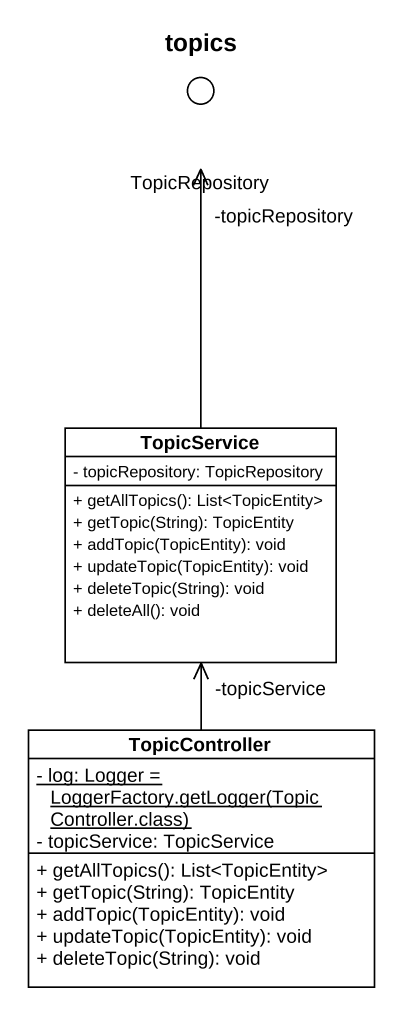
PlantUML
@startuml
title topics
allowmixing
hide circle
hide empty members
skinparam classAttributeIconSize 0
() TopicRepository <<interface>>
class TopicService {
  - topicRepository: TopicRepository
  + getAllTopics(): List<TopicEntity>
  + getTopic(String): TopicEntity
  + addTopic(TopicEntity): void
  + updateTopic(TopicEntity): void
  + deleteTopic(String): void
  + deleteAll(): void
}
class TopicController {
  {static} {field} - log: Logger = LoggerFactory.getLogger(TopicController.class)
  - topicService: TopicService
  + getAllTopics(): List<TopicEntity>
  + getTopic(String): TopicEntity
  + addTopic(TopicEntity): void
  + updateTopic(TopicEntity): void
  + deleteTopic(String): void
}
TopicService -up-> "-topicRepository" TopicRepository
TopicController -up-> "-topicService" TopicService
@enduml
